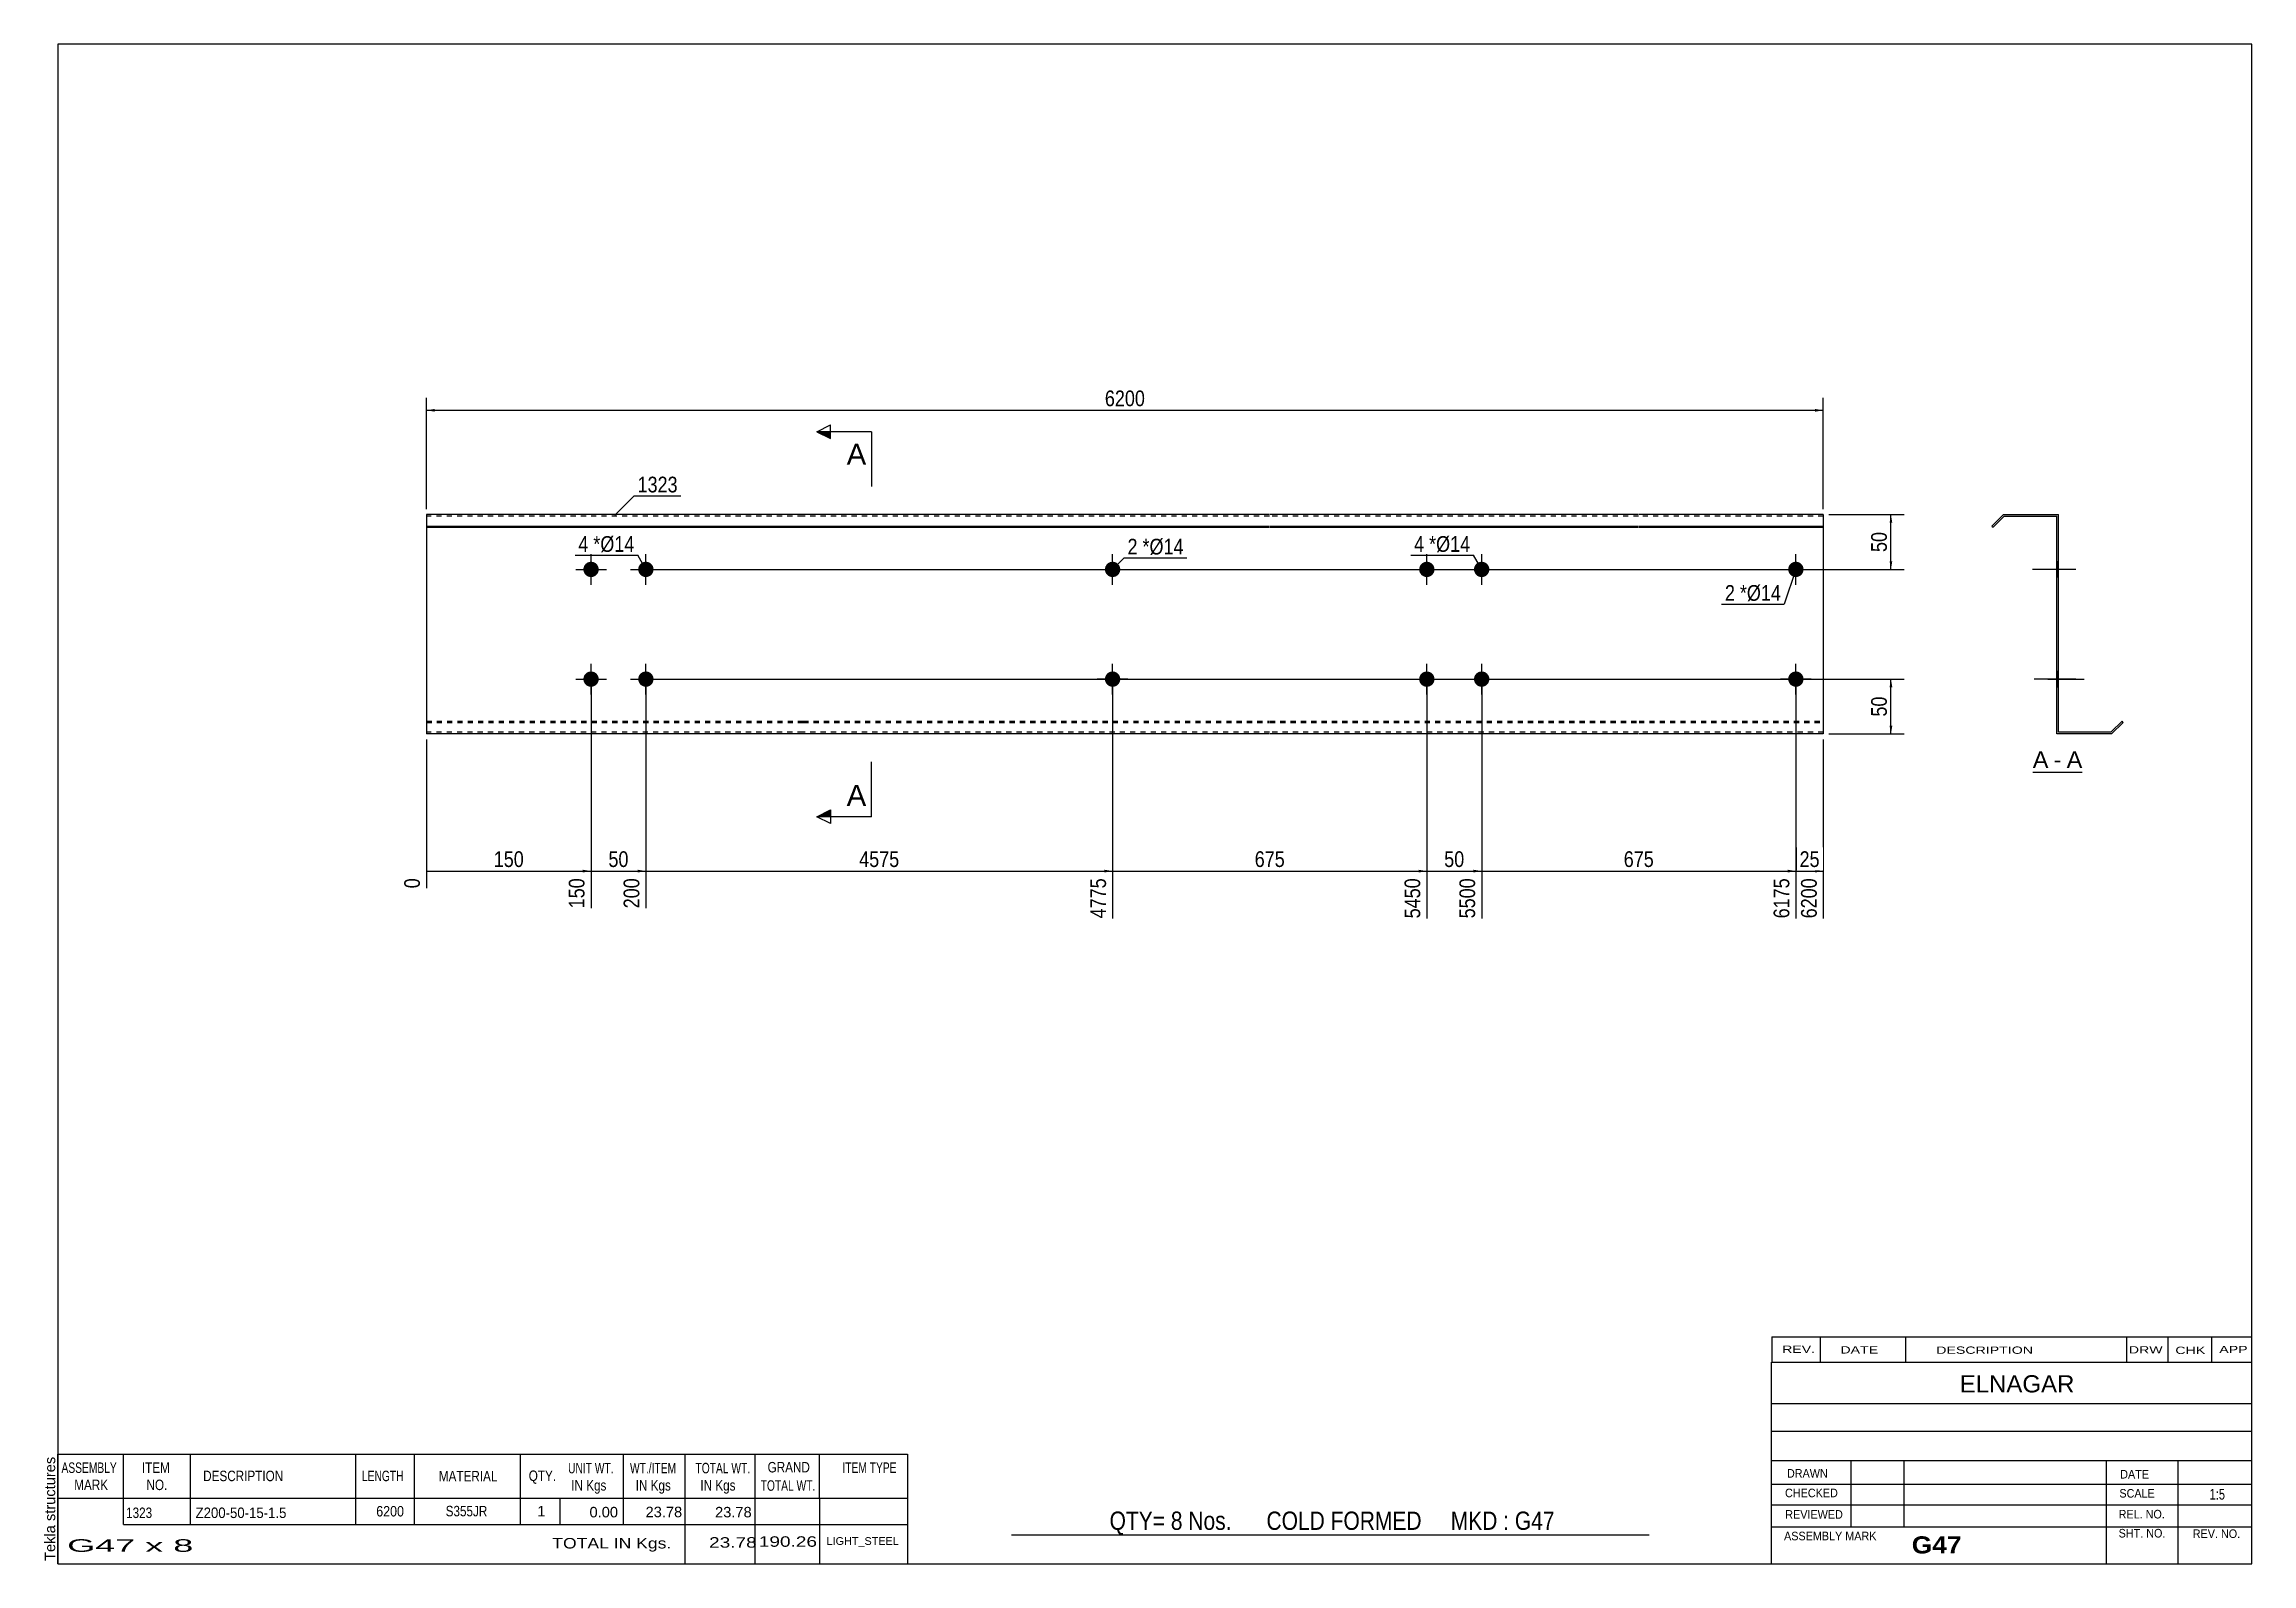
# Model space of a CAD drawing. Header units: millimetres. Extents: x -70 to 333, y -171 to 106.
import ezdxf

# ---------------------------------------------------------------- set-up
doc = ezdxf.new("R2010")
doc.units = ezdxf.units.MM
doc.linetypes.add('DXK_LINE_DOT1', pattern=[1.8814, 0.9407, -0.9407])
doc.styles.add('Arial', font='ARIAL.TTF', dxfattribs={"height": 0.2})
doc.styles.add('Arial Bold', font='ARIALBD.TTF', dxfattribs={"height": 0.2})
doc.styles.add('Arial Narrow', font='ARIALN.TTF', dxfattribs={"height": 0.2})

# ---------------------------------------------------------------- blocks, each defined once
blk = doc.blocks.new('Unknown-629089380-1552')
at = {"color": 5, "linetype": 'Continuous'}
for p, q in [((332.8, 105.75), (-67.2, 105.75)), ((-67.2, 105.75), (-67.2, -171.25)), ((332.8, -171.25), (332.8, 105.75)), ((-67.2, -171.25), (332.8, -171.25))]:
    blk.add_line(p, q, dxfattribs=at)
at = {"color": 174, "linetype": 'Continuous', "style": 'Arial'}
blk.add_text('Tekla structures', height=1.9102, rotation=90, dxfattribs=at).set_placement((-67.7, -170.75))
blk = doc.blocks.new('Unknown-629089380-12 - 1228')
at = {"color": 7, "linetype": 'Continuous'}
blk.add_line((292.86, -26.95), (301.89, -26.95), dxfattribs=at)
at = {"color": 0, "linetype": 'Continuous'}
blk.add_wipeout([(295.7, -26.2), (295.7, -23), (292.86, -23), (292.86, -26.2)], dxfattribs=at)
blk.add_wipeout([(298.08, -26.2), (298.08, -23), (296.66, -23), (296.66, -26.2)], dxfattribs=at)
at = {"color": 96, "linetype": 'Continuous', "style": 'Arial'}
blk.add_text('A', height=3.06, dxfattribs=at).set_placement((292.86, -26.2))
at = {"color": 0, "linetype": 'Continuous'}
blk.add_wipeout([(301.89, -26.2), (301.89, -23), (299.04, -23), (299.04, -26.2)], dxfattribs=at)
at = {"color": 96, "linetype": 'Continuous', "style": 'Arial'}
for s, p in [('A', (299.04, -26.2)), ('-', (296.66, -26.2))]:
    blk.add_text(s, height=3.06, dxfattribs=at).set_placement(p)
blk = doc.blocks.new('Bolt-629089380-1223 - 1203')
at = {"linetype": 'Continuous'}
for points in [[(28.6, 10, -1), (31.4, 10, -1)], [(38.6, 10, -1), (41.4, 10, -1)], [(28.6, -10, -1), (31.4, -10, -1)], [(38.6, -10, -1), (41.4, -10, -1)]]:
    blk.add_hatch(color=3, dxfattribs=at).paths.add_polyline_path(points)
at = {"color": 3, "linetype": 'Continuous'}
for p, q in [((30, 7.2), (30, 12.8)), ((40, 7.2), (40, 12.8)), ((27.2, 10), (32.8, 10)), ((37.2, 10), (42.8, 10)), ((30, -12.8), (30, -7.2)), ((40, -12.8), (40, -7.2)), ((27.2, -10), (32.8, -10)), ((37.2, -10), (42.8, -10))]:
    blk.add_line(p, q, dxfattribs=at)
blk = doc.blocks.new('Part-629089380-1218 - 1203')
at = {"color": 2, "linetype": 'Continuous'}
for p, q in [((0, 20), (0, -20)), ((68.59, 20), (0, 20)), ((0, 17.88), (68.59, 17.88)), ((0, 17.67), (68.59, 17.67)), ((153.69, 20), (68.69, 20)), ((68.69, 17.88), (153.69, 17.88)), ((68.69, 17.67), (153.69, 17.67)), ((220.98, 20), (153.79, 20)), ((153.79, 17.88), (220.98, 17.88)), ((153.79, 17.67), (220.98, 17.67)), ((254.67, 20), (221.08, 20)), ((221.08, 17.88), (254.67, 17.88)), ((221.08, 17.67), (254.67, 17.67)), ((254.67, 20), (254.67, -20)), ((68.59, -20), (0, -20)), ((153.69, -20), (68.69, -20)), ((220.98, -20), (153.79, -20)), ((254.67, -20), (221.08, -20))]:
    blk.add_line(p, q, dxfattribs=at)
at = {"color": 7, "linetype": 'DXK_LINE_DOT1'}
for p, q in [((68.59, 19.7), (0, 19.7)), ((153.69, 19.7), (68.69, 19.7)), ((220.98, 19.7), (153.79, 19.7)), ((254.67, 19.7), (221.08, 19.7)), ((0, -17.67), (68.59, -17.67)), ((0, -17.88), (68.59, -17.88)), ((68.59, -19.7), (0, -19.7)), ((68.69, -17.67), (153.69, -17.67)), ((68.69, -17.88), (153.69, -17.88)), ((153.69, -19.7), (68.69, -19.7)), ((153.79, -17.67), (220.98, -17.67)), ((153.79, -17.88), (220.98, -17.88)), ((220.98, -19.7), (153.79, -19.7)), ((221.08, -17.67), (254.67, -17.67)), ((221.08, -17.88), (254.67, -17.88)), ((254.67, -19.7), (221.08, -19.7))]:
    blk.add_line(p, q, dxfattribs=at)
blk = doc.blocks.new('Bolt-629089380-1219 - 1203')
at = {"linetype": 'Continuous'}
blk.add_hatch(color=3, dxfattribs=at).paths.add_polyline_path([(123.69, 10, -1), (126.49, 10, -1)])
at = {"color": 3, "linetype": 'Continuous'}
for p, q in [((125.09, 7.2), (125.09, 12.8)), ((122.29, 10), (127.89, 10))]:
    blk.add_line(p, q, dxfattribs=at)
blk = doc.blocks.new('Bolt-629089380-1220 - 1203')
at = {"linetype": 'Continuous'}
blk.add_hatch(color=3, dxfattribs=at).paths.add_polyline_path([(248.27, 10, -1), (251.07, 10, -1)])
at = {"color": 3, "linetype": 'Continuous'}
for p, q in [((249.67, 7.2), (249.67, 12.8)), ((246.87, 10), (252.47, 10))]:
    blk.add_line(p, q, dxfattribs=at)
blk = doc.blocks.new('Bolt-629089380-1221 - 1203')
at = {"linetype": 'Continuous'}
blk.add_hatch(color=3, dxfattribs=at).paths.add_polyline_path([(248.27, -10, -1), (251.07, -10, -1)])
at = {"color": 3, "linetype": 'Continuous'}
for p, q in [((249.67, -12.8), (249.67, -7.2)), ((252.47, -10), (246.87, -10))]:
    blk.add_line(p, q, dxfattribs=at)
blk = doc.blocks.new('Bolt-629089380-1222 - 1203')
at = {"linetype": 'Continuous'}
for points in [[(180.98, 10, -1), (183.78, 10, -1)], [(190.98, 10, -1), (193.78, 10, -1)], [(180.98, -10, -1), (183.78, -10, -1)], [(190.98, -10, -1), (193.78, -10, -1)]]:
    blk.add_hatch(color=3, dxfattribs=at).paths.add_polyline_path(points)
at = {"color": 3, "linetype": 'Continuous'}
for p, q in [((182.38, 7.2), (182.38, 12.8)), ((192.38, 7.2), (192.38, 12.8)), ((179.58, 10), (185.18, 10)), ((189.58, 10), (195.18, 10)), ((182.38, -12.8), (182.38, -7.2)), ((192.38, -12.8), (192.38, -7.2)), ((179.58, -10), (185.18, -10)), ((189.58, -10), (195.18, -10))]:
    blk.add_line(p, q, dxfattribs=at)
blk = doc.blocks.new('Bolt-629089380-1224 - 1203')
at = {"linetype": 'Continuous'}
blk.add_hatch(color=3, dxfattribs=at).paths.add_polyline_path([(123.69, -10, -1), (126.49, -10, -1)])
at = {"color": 3, "linetype": 'Continuous'}
for p, q in [((125.09, -12.8), (125.09, -7.2)), ((127.89, -10), (122.29, -10))]:
    blk.add_line(p, q, dxfattribs=at)
blk = doc.blocks.new('Bolt-629089380-1232 - 1228')
at = {"linetype": 'Continuous'}
blk.add_hatch(color=3, dxfattribs=at).paths.add_polyline_path([(297.22, 11.4), (297.22, 8.6), (297.52, 8.6), (297.52, 11.4)])
at = {"color": 3, "linetype": 'Continuous'}
for p, q in [((299.42, 10), (292.82, 10)), ((297.52, 11.4), (297.22, 11.4)), ((297.52, 8.6), (297.22, 8.6))]:
    blk.add_line(p, q, dxfattribs=at)
blk = doc.blocks.new('Part-629089380-1230 - 1228')
at = {"color": 2, "linetype": 'Continuous'}
for p, q in [((287.52, 20), (285.4, 17.88)), ((285.4, 17.88), (285.61, 17.67)), ((285.61, 17.67), (287.65, 19.7)), ((287.52, 20), (297.52, 20)), ((287.65, 19.7), (297.22, 19.7)), ((297.22, -20), (297.22, 19.7)), ((297.52, -19.7), (297.52, 20)), ((307.22, -20), (297.22, -20)), ((307.1, -19.7), (297.52, -19.7)), ((307.1, -19.7), (309.13, -17.67)), ((307.22, -20), (309.34, -17.88)), ((309.34, -17.88), (309.13, -17.67))]:
    blk.add_line(p, q, dxfattribs=at)
blk = doc.blocks.new('Bolt-629089380-1231 - 1228')
at = {"linetype": 'Continuous'}
blk.add_hatch(color=3, dxfattribs=at).paths.add_polyline_path([(297.22, 11.4), (297.22, 8.6), (297.52, 8.6), (297.52, 11.4)])
at = {"color": 3, "linetype": 'Continuous'}
for p, q in [((299.42, 10), (292.82, 10)), ((297.52, 11.4), (297.22, 11.4)), ((297.52, 8.6), (297.22, 8.6))]:
    blk.add_line(p, q, dxfattribs=at)
blk = doc.blocks.new('Bolt-629089380-1233 - 1228')
at = {"linetype": 'Continuous'}
blk.add_hatch(color=3, dxfattribs=at).paths.add_polyline_path([(297.22, -8.6), (297.22, -11.4), (297.52, -11.4), (297.52, -8.6)])
at = {"color": 3, "linetype": 'Continuous'}
for p, q in [((295.62, -10), (302.22, -10)), ((297.22, -8.6), (297.52, -8.6)), ((297.22, -11.4), (297.52, -11.4))]:
    blk.add_line(p, q, dxfattribs=at)
blk = doc.blocks.new('Bolt-629089380-1234 - 1228')
at = {"linetype": 'Continuous'}
for points in [[(297.22, 11.4), (297.22, 8.6), (297.52, 8.6), (297.52, 11.4)], [(297.22, 11.4), (297.22, 8.6), (297.52, 8.6), (297.52, 11.4)], [(297.22, -8.6), (297.22, -11.4), (297.52, -11.4), (297.52, -8.6)], [(297.22, -8.6), (297.22, -11.4), (297.52, -11.4), (297.52, -8.6)]]:
    blk.add_hatch(color=3, dxfattribs=at).paths.add_polyline_path(points)
at = {"color": 3, "linetype": 'Continuous'}
for p, q in [((300.12, 10), (293.52, 10)), ((300.12, 10), (293.52, 10)), ((297.52, 11.4), (297.22, 11.4)), ((297.52, 11.4), (297.22, 11.4)), ((297.52, 8.6), (297.22, 8.6)), ((297.52, 8.6), (297.22, 8.6)), ((300.12, -10), (293.52, -10)), ((300.12, -10), (293.52, -10)), ((297.52, -8.6), (297.22, -8.6)), ((297.52, -8.6), (297.22, -8.6)), ((297.52, -11.4), (297.22, -11.4)), ((297.52, -11.4), (297.22, -11.4))]:
    blk.add_line(p, q, dxfattribs=at)
blk = doc.blocks.new('Bolt-629089380-1235 - 1228')
at = {"linetype": 'Continuous'}
for points in [[(297.22, 11.4), (297.22, 8.6), (297.52, 8.6), (297.52, 11.4)], [(297.22, 11.4), (297.22, 8.6), (297.52, 8.6), (297.52, 11.4)], [(297.22, -8.6), (297.22, -11.4), (297.52, -11.4), (297.52, -8.6)], [(297.22, -8.6), (297.22, -11.4), (297.52, -11.4), (297.52, -8.6)]]:
    blk.add_hatch(color=3, dxfattribs=at).paths.add_polyline_path(points)
at = {"color": 3, "linetype": 'Continuous'}
for p, q in [((300.72, 10), (293.12, 10)), ((300.72, 10), (293.12, 10)), ((297.52, 11.4), (297.22, 11.4)), ((297.52, 11.4), (297.22, 11.4)), ((297.52, 8.6), (297.22, 8.6)), ((297.52, 8.6), (297.22, 8.6)), ((300.72, -10), (293.12, -10)), ((300.72, -10), (293.12, -10)), ((297.52, -8.6), (297.22, -8.6)), ((297.52, -8.6), (297.22, -8.6)), ((297.52, -11.4), (297.22, -11.4)), ((297.52, -11.4), (297.22, -11.4))]:
    blk.add_line(p, q, dxfattribs=at)
blk = doc.blocks.new('Bolt-629089380-1236 - 1228')
at = {"linetype": 'Continuous'}
blk.add_hatch(color=3, dxfattribs=at).paths.add_polyline_path([(297.22, -8.6), (297.22, -11.4), (297.52, -11.4), (297.52, -8.6)])
at = {"color": 3, "linetype": 'Continuous'}
for p, q in [((295.62, -10), (302.22, -10)), ((297.22, -8.6), (297.52, -8.6)), ((297.22, -11.4), (297.52, -11.4))]:
    blk.add_line(p, q, dxfattribs=at)
blk = doc.blocks.new('StraightDimension-629089380-1245 - 1203')
at = {"linetype": 'Continuous'}
blk.add_hatch(color=7, dxfattribs=at).paths.add_polyline_path([(253.17, -44.75), (254.67, -45), (253.17, -45.25)])
at = {"color": 7, "linetype": 'Continuous'}
for p, q in [((249.67, -11), (249.67, -53.61)), ((254.67, -21), (254.67, -53.61)), ((249.67, -45), (254.67, -45))]:
    blk.add_line(p, q, dxfattribs=at)
at = {"color": 0}
blk.add_wipeout([(254.6, -44.85), (254.6, -40.65), (249.74, -40.65), (249.74, -44.85)], dxfattribs=at)
at = {"color": 0, "linetype": 'Continuous'}
blk.add_wipeout([(254.07, -45.7), (249.87, -45.7), (249.87, -54.21), (254.07, -54.21)], dxfattribs=at)
at = {"color": 3, "style": 'Arial Narrow'}
blk.add_text('25', height=2.863, dxfattribs=at).set_placement((250.34, -44.25))
at = {"color": 3, "linetype": 'Continuous', "style": 'Arial Narrow'}
blk.add_text('6200', height=2.863, rotation=90.0002, dxfattribs=at).set_placement((253.47, -53.61))
blk = doc.blocks.new('StraightDimension-629089380-1246 - 1203')
at = {"linetype": 'Continuous'}
blk.add_hatch(color=7, dxfattribs=at).paths.add_polyline_path([(248.17, -44.75), (249.67, -45), (248.17, -45.25)])
at = {"color": 7, "linetype": 'Continuous'}
for p, q in [((192.38, -11), (192.38, -53.61)), ((249.67, -11), (249.67, -53.61)), ((192.38, -45), (249.67, -45))]:
    blk.add_line(p, q, dxfattribs=at)
at = {"color": 0}
blk.add_wipeout([(224.37, -44.85), (224.37, -40.65), (217.68, -40.65), (217.68, -44.85)], dxfattribs=at)
at = {"color": 0, "linetype": 'Continuous'}
blk.add_wipeout([(249.07, -45.7), (244.87, -45.7), (244.87, -54.21), (249.07, -54.21)], dxfattribs=at)
at = {"color": 3, "style": 'Arial Narrow'}
blk.add_text('675', height=2.863, dxfattribs=at).set_placement((218.28, -44.25))
at = {"color": 3, "linetype": 'Continuous', "style": 'Arial Narrow'}
blk.add_text('6175', height=2.863, rotation=90.0002, dxfattribs=at).set_placement((248.47, -53.61))
blk = doc.blocks.new('StraightDimension-629089380-1247 - 1203')
at = {"linetype": 'Continuous'}
blk.add_hatch(color=7, dxfattribs=at).paths.add_polyline_path([(190.88, -44.75), (192.38, -45), (190.88, -45.25)])
at = {"color": 7, "linetype": 'Continuous'}
for p, q in [((182.38, -11), (182.38, -53.61)), ((192.38, -11), (192.38, -53.61)), ((182.38, -45), (192.38, -45))]:
    blk.add_line(p, q, dxfattribs=at)
at = {"color": 0}
blk.add_wipeout([(189.81, -44.85), (189.81, -40.65), (184.95, -40.65), (184.95, -44.85)], dxfattribs=at)
at = {"color": 0, "linetype": 'Continuous'}
blk.add_wipeout([(191.78, -45.7), (187.58, -45.7), (187.58, -54.21), (191.78, -54.21)], dxfattribs=at)
at = {"color": 3, "style": 'Arial Narrow'}
blk.add_text('50', height=2.863, dxfattribs=at).set_placement((185.55, -44.25))
at = {"color": 3, "linetype": 'Continuous', "style": 'Arial Narrow'}
blk.add_text('5500', height=2.863, rotation=90.0002, dxfattribs=at).set_placement((191.18, -53.61))
blk = doc.blocks.new('StraightDimension-629089380-1248 - 1203')
at = {"linetype": 'Continuous'}
blk.add_hatch(color=7, dxfattribs=at).paths.add_polyline_path([(180.88, -44.75), (182.38, -45), (180.88, -45.25)])
at = {"color": 7, "linetype": 'Continuous'}
for p, q in [((125.09, -11), (125.09, -53.61)), ((182.38, -11), (182.38, -53.61)), ((125.09, -45), (182.38, -45))]:
    blk.add_line(p, q, dxfattribs=at)
at = {"color": 0}
blk.add_wipeout([(157.08, -44.85), (157.08, -40.65), (150.4, -40.65), (150.4, -44.85)], dxfattribs=at)
at = {"color": 0, "linetype": 'Continuous'}
blk.add_wipeout([(181.78, -45.7), (177.58, -45.7), (177.58, -54.21), (181.78, -54.21)], dxfattribs=at)
at = {"color": 3, "style": 'Arial Narrow'}
blk.add_text('675', height=2.863, dxfattribs=at).set_placement((151, -44.25))
at = {"color": 3, "linetype": 'Continuous', "style": 'Arial Narrow'}
blk.add_text('5450', height=2.863, rotation=90.0002, dxfattribs=at).set_placement((181.18, -53.61))
blk = doc.blocks.new('StraightDimension-629089380-1249 - 1203')
at = {"linetype": 'Continuous'}
blk.add_hatch(color=7, dxfattribs=at).paths.add_polyline_path([(123.59, -44.75), (125.09, -45), (123.59, -45.25)])
at = {"color": 7, "linetype": 'Continuous'}
for p, q in [((40, -11), (40, -51.78)), ((125.09, -11), (125.09, -53.61)), ((40, -45), (125.09, -45))]:
    blk.add_line(p, q, dxfattribs=at)
at = {"color": 0}
blk.add_wipeout([(86.8, -44.85), (86.8, -40.65), (78.29, -40.65), (78.29, -44.85)], dxfattribs=at)
at = {"color": 0, "linetype": 'Continuous'}
blk.add_wipeout([(124.49, -45.7), (120.29, -45.7), (120.29, -54.21), (124.49, -54.21)], dxfattribs=at)
at = {"color": 3, "style": 'Arial Narrow'}
blk.add_text('4575', height=2.863, dxfattribs=at).set_placement((78.89, -44.25))
at = {"color": 3, "linetype": 'Continuous', "style": 'Arial Narrow'}
blk.add_text('4775', height=2.863, rotation=90.0002, dxfattribs=at).set_placement((123.89, -53.61))
blk = doc.blocks.new('StraightDimension-629089380-1250 - 1203')
at = {"linetype": 'Continuous'}
blk.add_hatch(color=7, dxfattribs=at).paths.add_polyline_path([(38.5, -44.75), (40, -45), (38.5, -45.25)])
at = {"color": 7, "linetype": 'Continuous'}
for p, q in [((30, -11), (30, -51.78)), ((40, -11), (40, -51.78)), ((30, -45), (40, -45))]:
    blk.add_line(p, q, dxfattribs=at)
at = {"color": 0}
blk.add_wipeout([(37.43, -44.85), (37.43, -40.65), (32.57, -40.65), (32.57, -44.85)], dxfattribs=at)
at = {"color": 0, "linetype": 'Continuous'}
blk.add_wipeout([(39.4, -45.7), (35.2, -45.7), (35.2, -52.38), (39.4, -52.38)], dxfattribs=at)
at = {"color": 3, "style": 'Arial Narrow'}
blk.add_text('50', height=2.863, dxfattribs=at).set_placement((33.17, -44.25))
at = {"color": 3, "linetype": 'Continuous', "style": 'Arial Narrow'}
blk.add_text('200', height=2.863, rotation=90.0002, dxfattribs=at).set_placement((38.8, -51.78))
blk = doc.blocks.new('StraightDimension-629089380-1251 - 1203')
at = {"linetype": 'Continuous'}
blk.add_hatch(color=7, dxfattribs=at).paths.add_polyline_path([(28.5, -44.75), (30, -45), (28.5, -45.25)])
at = {"color": 7, "linetype": 'Continuous'}
for p, q in [((30, -11), (30, -51.78)), ((0, -21), (0, -48.13)), ((0, -45), (30, -45))]:
    blk.add_line(p, q, dxfattribs=at)
at = {"color": 0}
blk.add_wipeout([(18.34, -44.85), (18.34, -40.65), (11.66, -40.65), (11.66, -44.85)], dxfattribs=at)
at = {"color": 0, "linetype": 'Continuous'}
for points in [[(-0.6, -45.7), (-4.8, -45.7), (-4.8, -48.73), (-0.6, -48.73)], [(29.4, -45.7), (25.2, -45.7), (25.2, -52.38), (29.4, -52.38)]]:
    blk.add_wipeout(points, dxfattribs=at)
at = {"color": 3, "style": 'Arial Narrow'}
blk.add_text('150', height=2.863, dxfattribs=at).set_placement((12.26, -44.25))
at = {"color": 3, "linetype": 'Continuous', "style": 'Arial Narrow'}
for s, height, p in [('0', 2.86, (-1.2, -48.13)), ('150', 2.863, (28.8, -51.78))]:
    blk.add_text(s, height=height, rotation=90.0002, dxfattribs=at).set_placement(p)
blk = doc.blocks.new('StraightDimension-629089380-1278 - 1203')
at = {"linetype": 'Continuous'}
for points in [[(266.75, 18.5), (267, 20), (267.25, 18.5)], [(267.25, 11.5), (267, 10), (266.75, 11.5)]]:
    blk.add_hatch(color=7, dxfattribs=at).paths.add_polyline_path(points)
at = {"color": 7, "linetype": 'Continuous'}
for p, q in [((255.67, 20), (269.4, 20)), ((267, 10), (267, 20)), ((41, 10), (269.4, 10))]:
    blk.add_line(p, q, dxfattribs=at)
at = {"color": 0}
blk.add_wipeout([(266.85, 17.43), (262.65, 17.43), (262.65, 12.57), (266.85, 12.57)], dxfattribs=at)
at = {"color": 3, "style": 'Arial Narrow'}
blk.add_text('50', height=2.863, rotation=90.0002, dxfattribs=at).set_placement((266.25, 13.17))
blk = doc.blocks.new('StraightDimension-629089380-1286 - 1203')
at = {"linetype": 'Continuous'}
for points in [[(266.75, -11.5), (267, -10), (267.25, -11.5)], [(267.25, -18.5), (267, -20), (266.75, -18.5)]]:
    blk.add_hatch(color=7, dxfattribs=at).paths.add_polyline_path(points)
at = {"color": 7, "linetype": 'Continuous'}
for p, q in [((41, -10), (269.4, -10)), ((267, -20), (267, -10)), ((255.67, -20), (269.4, -20))]:
    blk.add_line(p, q, dxfattribs=at)
at = {"color": 0}
blk.add_wipeout([(266.85, -12.57), (262.65, -12.57), (262.65, -17.43), (266.85, -17.43)], dxfattribs=at)
at = {"color": 3, "style": 'Arial Narrow'}
blk.add_text('50', height=2.863, rotation=90.0002, dxfattribs=at).set_placement((266.25, -16.83))
blk = doc.blocks.new('StraightDimension-629089380-1294 - 1203')
at = {"linetype": 'Continuous'}
for points in [[(1.5, 38.75), (0, 39), (1.5, 39.25)], [(253.17, 39.25), (254.67, 39), (253.17, 38.75)]]:
    blk.add_hatch(color=7, dxfattribs=at).paths.add_polyline_path(points)
at = {"color": 7, "linetype": 'Continuous'}
for p, q in [((0, 21), (0, 41.25)), ((254.67, 21), (254.67, 41.25)), ((0, 39), (254.67, 39))]:
    blk.add_line(p, q, dxfattribs=at)
at = {"color": 0}
blk.add_wipeout([(131.59, 39.15), (131.59, 43.35), (123.08, 43.35), (123.08, 39.15)], dxfattribs=at)
at = {"color": 3, "style": 'Arial Narrow'}
blk.add_text('6200', height=2.863, dxfattribs=at).set_placement((123.68, 39.75))
blk = doc.blocks.new('CBS_CALLOFF-629089380-1576')
at = {"color": 7, "linetype": 'Continuous'}
blk.add_line((106.68, -165.98), (222.91, -166), dxfattribs=at)
at = {"color": 3, "linetype": 'Continuous', "style": 'Arial Narrow'}
blk.add_text('QTY= 8 Nos.      COLD FORMED     MKD : G47', height=3.3405, dxfattribs=at).set_placement((124.54, -165.09))
blk = doc.blocks.new('CBS_BOM-629089380-1575')
at = {"color": 7, "linetype": 'Continuous'}
for p, q in [((-67.23, -159.28), (-67.23, -151.28)), ((-67.23, -151.28), (87.69, -151.28)), ((-55.23, -159.28), (-55.23, -151.28)), ((-43.04, -159.28), (-43.04, -151.28)), ((-12.88, -159.28), (-12.88, -151.28)), ((-2.2, -159.28), (-2.2, -151.28)), ((17.12, -159.28), (17.12, -151.28)), ((35.92, -159.28), (35.92, -151.28)), ((47.13, -159.28), (47.13, -151.28)), ((59.92, -159.28), (59.92, -151.28)), ((71.67, -159.28), (71.67, -151.28)), ((87.69, -151.29), (87.69, -159.27)), ((-67.23, -159.28), (87.69, -159.28)), ((-67.23, -164.08), (-67.23, -159.28)), ((-55.23, -164.08), (-55.23, -159.28)), ((-43.04, -164.08), (-43.04, -159.28)), ((-12.88, -164.08), (-12.88, -159.28)), ((-2.2, -164.08), (-2.2, -159.28)), ((17.12, -164.08), (17.12, -159.28)), ((24.38, -164.08), (24.38, -159.28)), ((35.92, -164.08), (35.92, -159.28)), ((47.13, -164.08), (47.13, -159.28)), ((59.92, -164.08), (59.92, -159.28)), ((71.69, -164.08), (71.69, -159.28)), ((87.69, -159.28), (87.69, -164.08)), ((-67.23, -171.28), (-67.23, -164.1)), ((-55.23, -164.08), (87.69, -164.08)), ((47.13, -171.28), (47.13, -164.1)), ((59.92, -171.28), (59.92, -164.1)), ((71.73, -171.28), (71.73, -164.1)), ((87.69, -164.08), (87.69, -171.28)), ((-67.23, -171.28), (87.69, -171.28))]:
    blk.add_line(p, q, dxfattribs=at)
at = {"color": 3, "linetype": 'Continuous', "style": 'Arial'}
for s, height, width, p in [('ASSEMBLY', 1.91, 0.7, (-66.55, -154.71)), ('ITEM', 1.91, 0.8, (-51.9, -154.71)), ('UNIT WT.', 1.91, 0.7, (25.81, -154.78)), ('WT./ITEM', 1.91, 0.7, (37.1, -154.78)), ('TOTAL WT.', 1.91, 0.7, (49.04, -154.78)), ('GRAND', 1.91, 0.8, (62.19, -154.62)), ('ITEM TYPE', 1.91, 0.7, (75.83, -154.7)), ('MARK', 1.91, 0.8, (-64.23, -157.84)), ('NO.', 1.91, 0.8, (-51.05, -157.84)), ('DESCRIPTION', 1.9102, 0.8, (-40.72, -156.21)), ('LENGTH', 1.91, 0.7, (-11.77, -156.21)), ('MATERIAL', 1.91, 0.8, (2.25, -156.26)), ('QTY.', 1.91, 0.8, (18.64, -156.18)), ('IN Kgs', 1.91, 0.8, (26.39, -157.92)), ('IN Kgs', 1.91, 0.8, (38.14, -157.92)), ('IN Kgs', 1.91, 0.8, (49.93, -157.92)), ('TOTAL WT.', 1.91, 0.7, (60.93, -157.96))]:
    blk.add_text(s, height=height, dxfattribs=dict(at, width=width)).set_placement(p)
at = {"color": 7, "linetype": 'Continuous', "style": 'Arial'}
for s, height, width, p in [('1323', 1.91, 0.8, (-54.77, -162.93)), ('Z200-50-15-1.5', 1.9102, 0.9, (-42.1, -162.93)), ('6200', 1.91, 0.85, (-9.16, -162.65)), ('S355JR', 1.91, 0.8, (3.49, -162.62))]:
    blk.add_text(s, height=height, dxfattribs=dict(at, width=width)).set_placement(p)
for s, p in [('1', (20.21, -162.62)), ('0.00', (29.72, -162.81)), ('23.78', (39.94, -162.78)), ('23.78', (52.61, -162.81))]:
    blk.add_text(s, height=1.91, dxfattribs=at).set_placement(p)
at = {"color": 6, "linetype": 'Continuous', "style": 'Arial'}
for s, height, width, p in [('G47 x 8', 2.292, 2.05, (-65.51, -169.09)), ('TOTAL IN Kgs.', 1.9102, 1.2, (22.93, -168.48)), ('23.78', 1.91, 1.3, (51.52, -168.33)), ('190.26', 1.91, 1.3, (60.59, -168.17))]:
    blk.add_text(s, height=height, dxfattribs=dict(at, width=width)).set_placement(p)
blk.add_text('LIGHT_STEEL', height=1.4135, dxfattribs=at).set_placement((72.94, -167.83))
blk = doc.blocks.new('CBS_NAME_BLOG-629089380-1577')
at = {"color": 7, "linetype": 'Continuous'}
for p, q in [((245.21, -134.5), (332.73, -134.5)), ((245.21, -171.21), (245.21, -134.5)), ((245.21, -142.04), (332.73, -142.04)), ((245.28, -147.09), (332.8, -147.09)), ((245.21, -152.46), (332.73, -152.46)), ((259.73, -164.57), (259.73, -152.47)), ((269.42, -164.54), (269.42, -152.47)), ((306.33, -171.21), (306.33, -152.48)), ((319.38, -171.21), (319.38, -152.47)), ((245.22, -156.76), (332.8, -156.74)), ((245.21, -160.51), (332.73, -160.51)), ((245.21, -164.55), (332.73, -164.55)), ((245.21, -171.25), (332.8, -171.25))]:
    blk.add_line(p, q, dxfattribs=at)
at = {"color": 3, "linetype": 'Continuous', "style": 'Arial'}
blk.add_text('ELNAGAR', height=3.133, dxfattribs=at).set_placement((279.53, -140.03))
at = {"color": 3, "linetype": 'Continuous'}
for s, height, style, width, p in [('DRAWN', 1.566, 'Arial', 0.9, (248.04, -155.57)), ('DATE', 1.566, 'Arial', 0.9, (308.8, -155.73)), ('CHECKED', 1.566, 'Arial', 0.9, (247.69, -159.14)), ('SCALE', 1.566, 'Arial', 0.9, (308.65, -159.21)), ('1:5', 1.957, 'Arial Narrow', 0.9, (325.1, -159.57)), ('REVIEWED', 1.566, 'Arial', 0.9, (247.73, -163.06)), ('SHT. NO.', 1.566, 'Arial', 0.9, (308.51, -166.48)), ('REL. NO.', 1.566, 'Arial', 0.9, (308.51, -163.01)), ('REV. NO.', 1.566, 'Arial', 0.9, (322.03, -166.57)), ('ASSEMBLY MARK', 1.5663, 'Arial', 0.9, (247.51, -166.99)), ('G47', 3.131, 'Arial Bold', 1.1, (270.79, -169.39))]:
    blk.add_text(s, height=height, dxfattribs=dict(at, style=style, width=width)).set_placement(p)
blk = doc.blocks.new('CBS_REVISION-629089380-1578')
at = {"color": 7, "linetype": 'Continuous'}
for p, q in [((245.29, -129.87), (332.79, -129.87)), ((245.29, -129.87), (245.29, -134.5)), ((254.09, -129.87), (254.09, -134.5)), ((269.68, -129.87), (269.68, -134.44)), ((309.94, -129.87), (309.94, -134.5)), ((317.48, -129.87), (317.48, -134.5)), ((325.43, -129.87), (325.43, -134.5)), ((245.29, -134.5), (332.79, -134.5))]:
    blk.add_line(p, q, dxfattribs=at)
at = {"color": 7, "style": 'Arial Narrow', "width": 1.7}
for s, height, p in [('REV.', 1.326, (247.15, -132.82)), ('DATE', 1.326, (257.78, -132.94)), ('DESCRIPTION', 1.3257, (275.26, -132.99)), ('DRW', 1.326, (310.37, -132.93)), ('CHK', 1.326, (318.86, -133.02)), ('APP', 1.326, (326.86, -132.87))]:
    blk.add_text(s, height=height, dxfattribs=at).set_placement(p)
blk = doc.blocks.new('SectionMark-629089380-1243 - 1203')
at = {"linetype": 'Continuous'}
for points in [[(73.66, 35.1), (73.66, 33.85), (71.16, 35.1)], [(73.66, -33.85), (73.66, -35.1), (71.16, -35.1)]]:
    blk.add_hatch(color=30, dxfattribs=at).paths.add_polyline_path(points)
at = {"color": 30, "linetype": 'Continuous'}
for p, q in [((71.16, 35.1), (73.66, 36.35)), ((73.66, 33.85), (73.66, 36.35)), ((71.16, 35.1), (73.66, 33.85)), ((71.16, -35.1), (73.66, -33.85)), ((73.66, -36.35), (71.16, -35.1)), ((73.66, -33.85), (73.66, -36.35))]:
    blk.add_line(p, q, dxfattribs=at)
at = {"color": 0, "linetype": 'Continuous'}
for points in [[(80.16, 29.1), (80.16, 33.1), (76.61, 33.1), (76.61, 29.1)], [(80.16, -33.1), (80.16, -29.1), (76.61, -29.1), (76.61, -33.1)]]:
    blk.add_wipeout(points, dxfattribs=at)
at = {"color": 30, "linetype": 'Continuous'}
for p, q in [((81.16, 35.1), (71.16, 35.1)), ((81.16, 35.1), (81.16, 25.1)), ((81.16, -35.1), (81.16, -25.1)), ((81.16, -35.1), (71.16, -35.1))]:
    blk.add_line(p, q, dxfattribs=at)
at = {"color": 96, "linetype": 'Continuous', "style": 'Arial'}
for p in [(76.61, 29.1), (76.61, -33.1)]:
    blk.add_text('A', height=3.82, dxfattribs=at).set_placement(p)
blk = doc.blocks.new('Mark-629089380-1297 - 1203')
at = {"color": 0}
blk.add_wipeout([(45.79, 24.04), (45.79, 27.04), (38.48, 27.04), (38.48, 24.04)], dxfattribs=at)
blk.add_wipeout([(45.79, 24.04), (45.79, 27.04), (38.48, 27.04), (38.48, 24.04)], dxfattribs=at)
at = {"color": 7, "linetype": 'Continuous'}
for p, q in [((34.35, 19.9), (37.88, 23.44)), ((37.88, 23.44), (46.39, 23.44))]:
    blk.add_line(p, q, dxfattribs=at)
at = {"color": 3, "style": 'Arial Narrow'}
blk.add_text('1323', height=2.863, dxfattribs=at).set_placement((38.48, 24.04))
blk = doc.blocks.new('MarkSet-629089380-1305 - 1203')
at = {"color": 0}
blk.add_wipeout([(129.64, 12.72), (129.64, 15.72), (127.81, 15.72), (127.81, 12.72)], dxfattribs=at)
blk.add_wipeout([(129.64, 12.72), (129.64, 15.72), (127.81, 15.72), (127.81, 12.72)], dxfattribs=at)
at = {"color": 7, "linetype": 'Continuous'}
blk.add_line((125.09, 10), (127.21, 12.12), dxfattribs=at)
at = {"color": 0}
blk.add_wipeout([(131.82, 12.72), (131.82, 15.72), (130.54, 15.72), (130.54, 12.72)], dxfattribs=at)
blk.add_wipeout([(131.82, 12.72), (131.82, 15.72), (130.54, 15.72), (130.54, 12.72)], dxfattribs=at)
at = {"color": 3, "style": 'Arial Narrow'}
blk.add_text('2', height=2.86, dxfattribs=at).set_placement((127.81, 12.72))
at = {"color": 0}
blk.add_wipeout([(138.03, 12.72), (138.03, 15.72), (131.82, 15.72), (131.82, 12.72)], dxfattribs=at)
blk.add_wipeout([(138.03, 12.72), (138.03, 15.72), (131.82, 15.72), (131.82, 12.72)], dxfattribs=at)
at = {"color": 7, "linetype": 'Continuous'}
blk.add_line((127.21, 12.12), (138.63, 12.12), dxfattribs=at)
at = {"color": 3, "style": 'Arial Narrow'}
for s, height, p in [('*', 2.86, (130.54, 12.72)), ('Ø14', 2.863, (131.82, 12.72))]:
    blk.add_text(s, height=height, dxfattribs=at).set_placement(p)
blk = doc.blocks.new('MarkSet-629089380-1310 - 1203')
at = {"color": 0}
blk.add_wipeout([(238.56, 4.28), (238.56, 7.28), (236.73, 7.28), (236.73, 4.28)], dxfattribs=at)
blk.add_wipeout([(238.56, 4.28), (238.56, 7.28), (236.73, 7.28), (236.73, 4.28)], dxfattribs=at)
blk.add_wipeout([(240.73, 4.28), (240.73, 7.28), (239.46, 7.28), (239.46, 4.28)], dxfattribs=at)
blk.add_wipeout([(240.73, 4.28), (240.73, 7.28), (239.46, 7.28), (239.46, 4.28)], dxfattribs=at)
at = {"color": 3, "style": 'Arial Narrow'}
blk.add_text('2', height=2.86, dxfattribs=at).set_placement((236.73, 4.28))
at = {"color": 0}
blk.add_wipeout([(246.95, 4.28), (246.95, 7.28), (240.73, 7.28), (240.73, 4.28)], dxfattribs=at)
blk.add_wipeout([(246.95, 4.28), (246.95, 7.28), (240.73, 7.28), (240.73, 4.28)], dxfattribs=at)
at = {"color": 7, "linetype": 'Continuous'}
for p in [(249.67, 10), (236.13, 3.68)]:
    blk.add_line(p, (247.55, 3.68), dxfattribs=at)
at = {"color": 3, "style": 'Arial Narrow'}
for s, height, p in [('*', 2.86, (239.46, 4.28)), ('Ø14', 2.863, (240.73, 4.28))]:
    blk.add_text(s, height=height, dxfattribs=at).set_placement(p)
blk = doc.blocks.new('Mark-629089380-1313 - 1203')
at = {"color": 0}
blk.add_wipeout([(181.89, 13.2), (181.89, 16.2), (180.06, 16.2), (180.06, 13.2)], dxfattribs=at)
blk.add_wipeout([(181.89, 13.2), (181.89, 16.2), (180.06, 16.2), (180.06, 13.2)], dxfattribs=at)
blk.add_wipeout([(184.07, 13.2), (184.07, 16.2), (182.79, 16.2), (182.79, 13.2)], dxfattribs=at)
blk.add_wipeout([(184.07, 13.2), (184.07, 16.2), (182.79, 16.2), (182.79, 13.2)], dxfattribs=at)
at = {"color": 3, "style": 'Arial Narrow'}
blk.add_text('4', height=2.86, dxfattribs=at).set_placement((180.06, 13.2))
at = {"color": 0}
blk.add_wipeout([(190.28, 13.2), (190.28, 16.2), (184.07, 16.2), (184.07, 13.2)], dxfattribs=at)
blk.add_wipeout([(190.28, 13.2), (190.28, 16.2), (184.07, 16.2), (184.07, 13.2)], dxfattribs=at)
at = {"color": 7, "linetype": 'Continuous'}
for p in [(179.46, 12.6), (192.38, 10)]:
    blk.add_line(p, (190.88, 12.6), dxfattribs=at)
at = {"color": 3, "style": 'Arial Narrow'}
for s, height, p in [('Ø14', 2.863, (184.07, 13.2)), ('*', 2.86, (182.79, 13.2))]:
    blk.add_text(s, height=height, dxfattribs=at).set_placement(p)
blk = doc.blocks.new('Mark-629089380-1314 - 1203')
at = {"color": 0}
blk.add_wipeout([(29.51, 13.2), (29.51, 16.2), (27.68, 16.2), (27.68, 13.2)], dxfattribs=at)
blk.add_wipeout([(29.51, 13.2), (29.51, 16.2), (27.68, 16.2), (27.68, 13.2)], dxfattribs=at)
blk.add_wipeout([(31.69, 13.2), (31.69, 16.2), (30.41, 16.2), (30.41, 13.2)], dxfattribs=at)
blk.add_wipeout([(31.69, 13.2), (31.69, 16.2), (30.41, 16.2), (30.41, 13.2)], dxfattribs=at)
at = {"color": 3, "style": 'Arial Narrow'}
blk.add_text('4', height=2.86, dxfattribs=at).set_placement((27.68, 13.2))
at = {"color": 0}
blk.add_wipeout([(37.9, 13.2), (37.9, 16.2), (31.69, 16.2), (31.69, 13.2)], dxfattribs=at)
blk.add_wipeout([(37.9, 13.2), (37.9, 16.2), (31.69, 16.2), (31.69, 13.2)], dxfattribs=at)
at = {"color": 7, "linetype": 'Continuous'}
for p in [(27.08, 12.6), (40, 10)]:
    blk.add_line(p, (38.5, 12.6), dxfattribs=at)
at = {"color": 3, "style": 'Arial Narrow'}
for s, height, p in [('Ø14', 2.863, (31.69, 13.2)), ('*', 2.86, (30.41, 13.2))]:
    blk.add_text(s, height=height, dxfattribs=at).set_placement(p)

msp = doc.modelspace()

# ---------------------------------------------------------------- block references
for name in ['Unknown-629089380-1552', 'Part-629089380-1218 - 1203', 'Part-629089380-1230 - 1228', 'Bolt-629089380-1223 - 1203', 'Bolt-629089380-1219 - 1203', 'Bolt-629089380-1222 - 1203', 'Bolt-629089380-1220 - 1203', 'Bolt-629089380-1232 - 1228', 'Bolt-629089380-1231 - 1228', 'Bolt-629089380-1235 - 1228', 'Bolt-629089380-1234 - 1228', 'Bolt-629089380-1224 - 1203', 'Bolt-629089380-1221 - 1203', 'Bolt-629089380-1233 - 1228', 'Bolt-629089380-1236 - 1228', 'CBS_REVISION-629089380-1578', 'CBS_NAME_BLOG-629089380-1577', 'CBS_BOM-629089380-1575', 'CBS_CALLOFF-629089380-1576']:
    msp.add_blockref(name, (0, 0))

# ---------------------------------------------------------------- next in the draw order: block references
for name in ['StraightDimension-629089380-1278 - 1203', 'StraightDimension-629089380-1245 - 1203', 'Unknown-629089380-12 - 1228']:
    msp.add_blockref(name, (0, 0))

# ---------------------------------------------------------------- next in the draw order: block references
for name in ['StraightDimension-629089380-1294 - 1203', 'Mark-629089380-1314 - 1203', 'Mark-629089380-1313 - 1203', 'MarkSet-629089380-1305 - 1203', 'MarkSet-629089380-1310 - 1203', 'StraightDimension-629089380-1246 - 1203']:
    msp.add_blockref(name, (0, 0))

# ---------------------------------------------------------------- next in the draw order: block references
for name in ['Mark-629089380-1297 - 1203', 'StraightDimension-629089380-1247 - 1203']:
    msp.add_blockref(name, (0, 0))

# ---------------------------------------------------------------- next in the draw order: block references
msp.add_blockref('StraightDimension-629089380-1248 - 1203', (0, 0))

# ---------------------------------------------------------------- next in the draw order: block references
msp.add_blockref('StraightDimension-629089380-1249 - 1203', (0, 0))

# ---------------------------------------------------------------- next in the draw order: block references
msp.add_blockref('StraightDimension-629089380-1250 - 1203', (0, 0))

# ---------------------------------------------------------------- next in the draw order: block references
for name in ['StraightDimension-629089380-1251 - 1203', 'StraightDimension-629089380-1286 - 1203']:
    msp.add_blockref(name, (0, 0))

# ---------------------------------------------------------------- next in the draw order: block references
msp.add_blockref('SectionMark-629089380-1243 - 1203', (0, 0))

doc.saveas('drawing.dxf')
